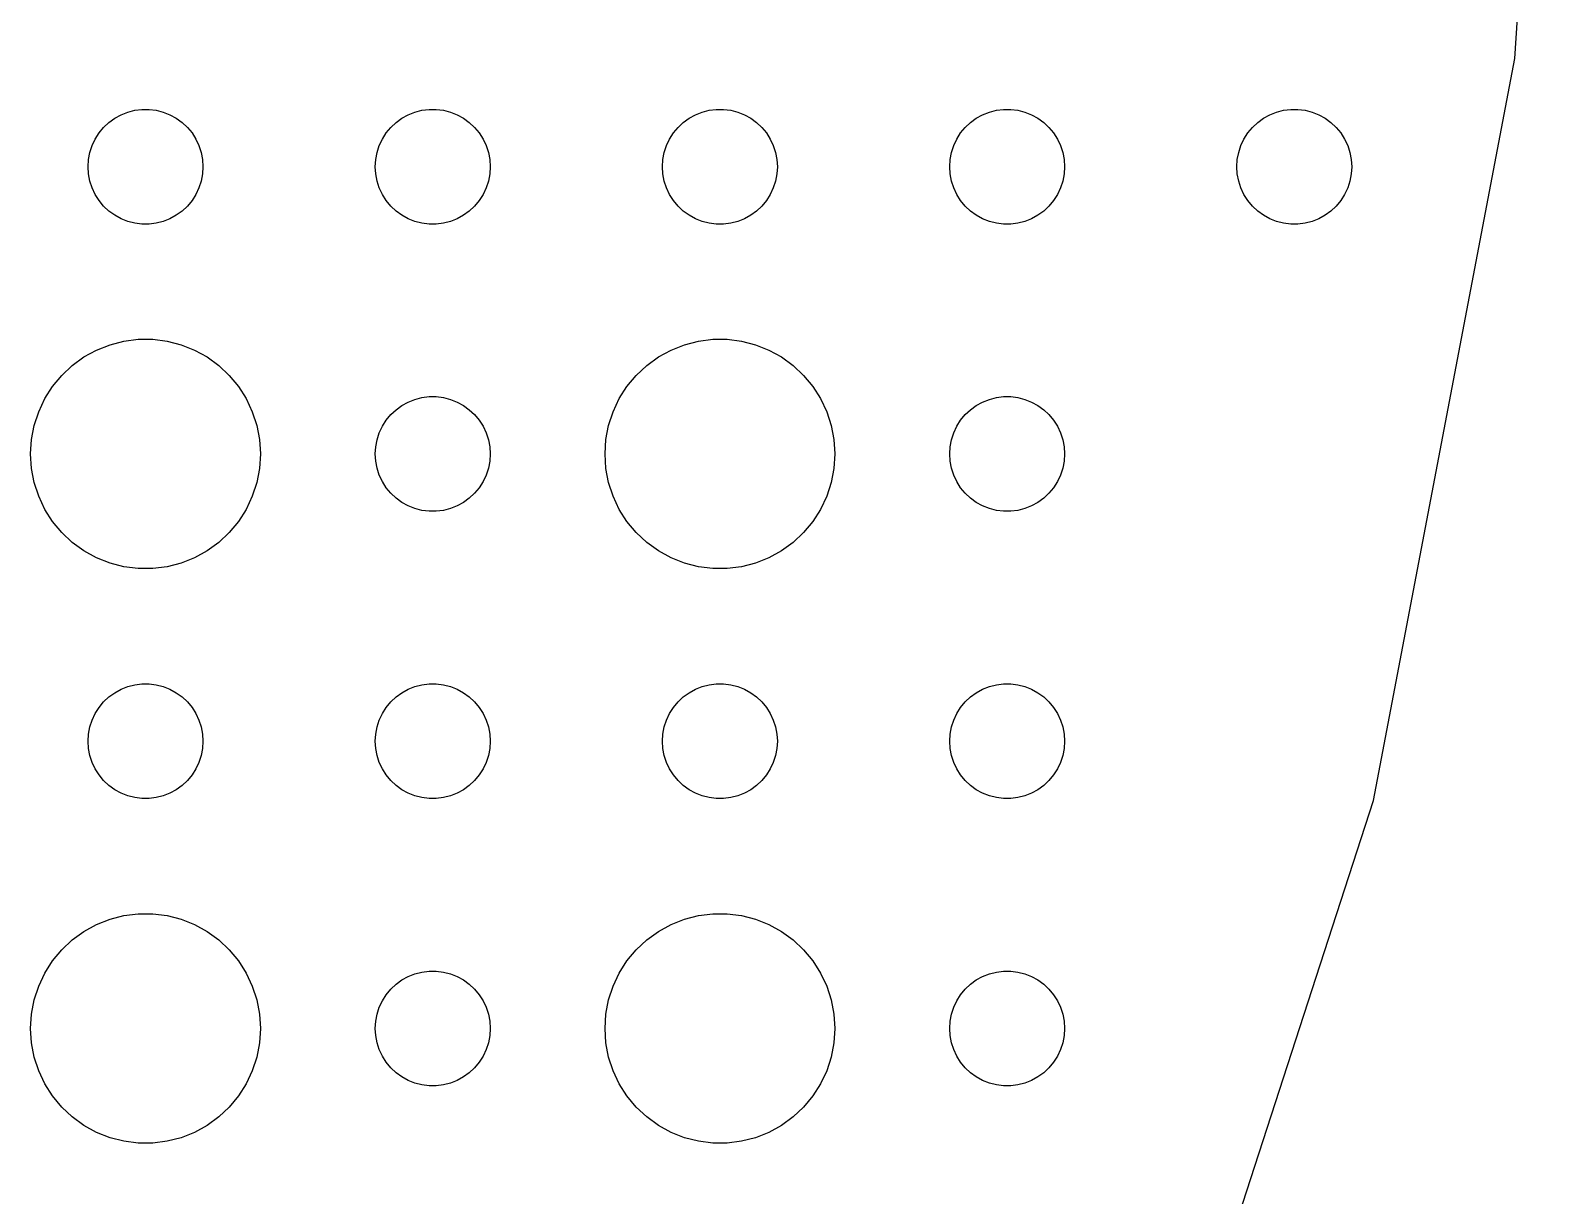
# Model space of a CAD drawing. Header units: metres. Extents: x -157 to 157, y -157 to 157.
# Drawn here: x 117 to 157, y -49.36 to -18.95 of the extents above; entities that cross this region are included whole.
import ezdxf

# ---------------------------------------------------------------- set-up
doc = ezdxf.new("R2010")
doc.units = ezdxf.units.M

msp = doc.modelspace()

# ---------------------------------------------------------------- linework, layer by layer
for p, q in [((155.762, -19.6773), (157, 0)), ((152.068, -39.0443), (155.762, -19.6773)), ((119.196, -21.2335), (119.361, -21.1427)), ((119.361, -21.1427), (119.536, -21.0734)), ((119.536, -21.0734), (119.719, -21.0266)), ((119.719, -21.0266), (119.906, -21.003)), ((119.906, -21.003), (120.094, -21.003)), ((120.094, -21.003), (120.281, -21.0266)), ((120.281, -21.0266), (120.464, -21.0734)), ((120.464, -21.0734), (120.639, -21.1427)), ((120.639, -21.1427), (120.804, -21.2335)), ((126.696, -21.2335), (126.861, -21.1427)), ((126.861, -21.1427), (127.036, -21.0734)), ((127.036, -21.0734), (127.219, -21.0266)), ((127.219, -21.0266), (127.406, -21.003)), ((127.406, -21.003), (127.594, -21.003)), ((127.594, -21.003), (127.781, -21.0266)), ((127.781, -21.0266), (127.964, -21.0734)), ((127.964, -21.0734), (128.139, -21.1427)), ((128.139, -21.1427), (128.304, -21.2335)), ((134.196, -21.2335), (134.361, -21.1427)), ((134.361, -21.1427), (134.536, -21.0734)), ((134.536, -21.0734), (134.719, -21.0266)), ((134.719, -21.0266), (134.906, -21.003)), ((134.906, -21.003), (135.094, -21.003)), ((135.094, -21.003), (135.281, -21.0266)), ((135.281, -21.0266), (135.464, -21.0734)), ((135.464, -21.0734), (135.639, -21.1427)), ((135.639, -21.1427), (135.804, -21.2335)), ((141.696, -21.2335), (141.861, -21.1427)), ((141.861, -21.1427), (142.036, -21.0734)), ((142.036, -21.0734), (142.219, -21.0266)), ((142.219, -21.0266), (142.406, -21.003)), ((142.406, -21.003), (142.594, -21.003)), ((142.594, -21.003), (142.781, -21.0266)), ((142.781, -21.0266), (142.964, -21.0734)), ((142.964, -21.0734), (143.139, -21.1427)), ((143.139, -21.1427), (143.304, -21.2335)), ((149.196, -21.2335), (149.361, -21.1427)), ((149.361, -21.1427), (149.536, -21.0734)), ((149.536, -21.0734), (149.719, -21.0266)), ((149.719, -21.0266), (149.906, -21.003)), ((149.906, -21.003), (150.094, -21.003)), ((150.094, -21.003), (150.281, -21.0266)), ((150.281, -21.0266), (150.464, -21.0734)), ((150.464, -21.0734), (150.639, -21.1427)), ((150.639, -21.1427), (150.804, -21.2335)), ((118.786, -21.6183), (118.907, -21.4732)), ((118.907, -21.4732), (119.044, -21.3442)), ((119.044, -21.3442), (119.196, -21.2335)), ((120.804, -21.2335), (120.956, -21.3442)), ((120.956, -21.3442), (121.093, -21.4732)), ((121.093, -21.4732), (121.214, -21.6183)), ((126.286, -21.6183), (126.407, -21.4732)), ((126.407, -21.4732), (126.544, -21.3442)), ((126.544, -21.3442), (126.696, -21.2335)), ((128.304, -21.2335), (128.456, -21.3442)), ((128.456, -21.3442), (128.593, -21.4732)), ((128.593, -21.4732), (128.714, -21.6183)), ((133.786, -21.6183), (133.907, -21.4732)), ((133.907, -21.4732), (134.044, -21.3442)), ((134.044, -21.3442), (134.196, -21.2335)), ((135.804, -21.2335), (135.956, -21.3442)), ((135.956, -21.3442), (136.093, -21.4732)), ((136.093, -21.4732), (136.214, -21.6183)), ((141.286, -21.6183), (141.407, -21.4732)), ((141.407, -21.4732), (141.544, -21.3442)), ((141.544, -21.3442), (141.696, -21.2335)), ((143.304, -21.2335), (143.456, -21.3442)), ((143.456, -21.3442), (143.593, -21.4732)), ((143.593, -21.4732), (143.714, -21.6183)), ((148.786, -21.6183), (148.907, -21.4732)), ((148.907, -21.4732), (149.044, -21.3442)), ((149.044, -21.3442), (149.196, -21.2335)), ((150.804, -21.2335), (150.956, -21.3442)), ((150.956, -21.3442), (151.093, -21.4732)), ((151.093, -21.4732), (151.214, -21.6183)), ((118.547, -22.127), (118.605, -21.9478)), ((118.605, -21.9478), (118.686, -21.7774)), ((118.686, -21.7774), (118.786, -21.6183)), ((121.214, -21.6183), (121.314, -21.7774)), ((121.314, -21.7774), (121.395, -21.9478)), ((121.395, -21.9478), (121.453, -22.127)), ((126.047, -22.127), (126.105, -21.9478)), ((126.105, -21.9478), (126.186, -21.7774)), ((126.186, -21.7774), (126.286, -21.6183)), ((128.714, -21.6183), (128.814, -21.7774)), ((128.814, -21.7774), (128.895, -21.9478)), ((128.895, -21.9478), (128.953, -22.127)), ((133.547, -22.127), (133.605, -21.9478)), ((133.605, -21.9478), (133.686, -21.7774)), ((133.686, -21.7774), (133.786, -21.6183)), ((136.214, -21.6183), (136.314, -21.7774)), ((136.314, -21.7774), (136.395, -21.9478)), ((136.395, -21.9478), (136.453, -22.127)), ((141.047, -22.127), (141.105, -21.9478)), ((141.105, -21.9478), (141.186, -21.7774)), ((141.186, -21.7774), (141.286, -21.6183)), ((143.714, -21.6183), (143.814, -21.7774)), ((143.814, -21.7774), (143.895, -21.9478)), ((143.895, -21.9478), (143.953, -22.127)), ((148.547, -22.127), (148.605, -21.9478)), ((148.605, -21.9478), (148.686, -21.7774)), ((148.686, -21.7774), (148.786, -21.6183)), ((151.214, -21.6183), (151.314, -21.7774)), ((151.314, -21.7774), (151.395, -21.9478)), ((151.395, -21.9478), (151.453, -22.127)), ((118.5, -22.5), (118.512, -22.312)), ((118.512, -22.312), (118.547, -22.127)), ((121.453, -22.127), (121.488, -22.312)), ((121.488, -22.312), (121.5, -22.5)), ((126, -22.5), (126.012, -22.312)), ((126.012, -22.312), (126.047, -22.127)), ((128.953, -22.127), (128.988, -22.312)), ((128.988, -22.312), (129, -22.5)), ((133.5, -22.5), (133.512, -22.312)), ((133.512, -22.312), (133.547, -22.127)), ((136.453, -22.127), (136.488, -22.312)), ((136.488, -22.312), (136.5, -22.5)), ((141, -22.5), (141.012, -22.312)), ((141.012, -22.312), (141.047, -22.127)), ((143.953, -22.127), (143.988, -22.312)), ((143.988, -22.312), (144, -22.5)), ((148.5, -22.5), (148.512, -22.312)), ((148.512, -22.312), (148.547, -22.127)), ((151.453, -22.127), (151.488, -22.312)), ((151.488, -22.312), (151.5, -22.5)), ((118.512, -22.688), (118.5, -22.5)), ((118.547, -22.873), (118.512, -22.688)), ((121.488, -22.688), (121.453, -22.873)), ((121.5, -22.5), (121.488, -22.688)), ((126.012, -22.688), (126, -22.5)), ((126.047, -22.873), (126.012, -22.688)), ((128.988, -22.688), (128.953, -22.873)), ((129, -22.5), (128.988, -22.688)), ((133.512, -22.688), (133.5, -22.5)), ((133.547, -22.873), (133.512, -22.688)), ((136.488, -22.688), (136.453, -22.873)), ((136.5, -22.5), (136.488, -22.688)), ((141.012, -22.688), (141, -22.5)), ((141.047, -22.873), (141.012, -22.688)), ((143.988, -22.688), (143.953, -22.873)), ((144, -22.5), (143.988, -22.688)), ((148.512, -22.688), (148.5, -22.5)), ((148.547, -22.873), (148.512, -22.688)), ((151.488, -22.688), (151.453, -22.873)), ((151.5, -22.5), (151.488, -22.688)), ((118.605, -23.0522), (118.547, -22.873)), ((118.686, -23.2226), (118.605, -23.0522)), ((121.395, -23.0522), (121.314, -23.2226)), ((121.453, -22.873), (121.395, -23.0522)), ((126.105, -23.0522), (126.047, -22.873)), ((126.186, -23.2226), (126.105, -23.0522)), ((128.895, -23.0522), (128.814, -23.2226)), ((128.953, -22.873), (128.895, -23.0522)), ((133.605, -23.0522), (133.547, -22.873)), ((133.686, -23.2226), (133.605, -23.0522)), ((136.395, -23.0522), (136.314, -23.2226)), ((136.453, -22.873), (136.395, -23.0522)), ((141.105, -23.0522), (141.047, -22.873)), ((141.186, -23.2226), (141.105, -23.0522)), ((143.895, -23.0522), (143.814, -23.2226)), ((143.953, -22.873), (143.895, -23.0522)), ((148.605, -23.0522), (148.547, -22.873)), ((148.686, -23.2226), (148.605, -23.0522)), ((151.395, -23.0522), (151.314, -23.2226)), ((151.453, -22.873), (151.395, -23.0522)), ((118.786, -23.3817), (118.686, -23.2226)), ((118.907, -23.5268), (118.786, -23.3817)), ((119.044, -23.6558), (118.907, -23.5268)), ((121.093, -23.5268), (120.956, -23.6558)), ((121.214, -23.3817), (121.093, -23.5268)), ((121.314, -23.2226), (121.214, -23.3817)), ((126.286, -23.3817), (126.186, -23.2226)), ((126.407, -23.5268), (126.286, -23.3817)), ((126.544, -23.6558), (126.407, -23.5268)), ((128.593, -23.5268), (128.456, -23.6558)), ((128.714, -23.3817), (128.593, -23.5268)), ((128.814, -23.2226), (128.714, -23.3817)), ((133.786, -23.3817), (133.686, -23.2226)), ((133.907, -23.5268), (133.786, -23.3817)), ((134.044, -23.6558), (133.907, -23.5268)), ((136.093, -23.5268), (135.956, -23.6558)), ((136.214, -23.3817), (136.093, -23.5268)), ((136.314, -23.2226), (136.214, -23.3817)), ((141.286, -23.3817), (141.186, -23.2226)), ((141.407, -23.5268), (141.286, -23.3817)), ((141.544, -23.6558), (141.407, -23.5268)), ((143.593, -23.5268), (143.456, -23.6558)), ((143.714, -23.3817), (143.593, -23.5268)), ((143.814, -23.2226), (143.714, -23.3817)), ((148.786, -23.3817), (148.686, -23.2226)), ((148.907, -23.5268), (148.786, -23.3817)), ((149.044, -23.6558), (148.907, -23.5268)), ((151.093, -23.5268), (150.956, -23.6558)), ((151.214, -23.3817), (151.093, -23.5268)), ((151.314, -23.2226), (151.214, -23.3817)), ((119.196, -23.7665), (119.044, -23.6558)), ((119.361, -23.8572), (119.196, -23.7665)), ((119.536, -23.9266), (119.361, -23.8572)), ((119.719, -23.9734), (119.536, -23.9266)), ((119.906, -23.997), (119.719, -23.9734)), ((120.094, -23.997), (119.906, -23.997)), ((120.281, -23.9734), (120.094, -23.997)), ((120.464, -23.9266), (120.281, -23.9734)), ((120.639, -23.8572), (120.464, -23.9266)), ((120.804, -23.7665), (120.639, -23.8572)), ((120.956, -23.6558), (120.804, -23.7665)), ((126.696, -23.7665), (126.544, -23.6558)), ((126.861, -23.8572), (126.696, -23.7665)), ((127.036, -23.9266), (126.861, -23.8572)), ((127.219, -23.9734), (127.036, -23.9266)), ((127.406, -23.997), (127.219, -23.9734)), ((127.594, -23.997), (127.406, -23.997)), ((127.781, -23.9734), (127.594, -23.997)), ((127.964, -23.9266), (127.781, -23.9734)), ((128.139, -23.8572), (127.964, -23.9266)), ((128.304, -23.7665), (128.139, -23.8572)), ((128.456, -23.6558), (128.304, -23.7665)), ((134.196, -23.7665), (134.044, -23.6558)), ((134.361, -23.8572), (134.196, -23.7665)), ((134.536, -23.9266), (134.361, -23.8572)), ((134.719, -23.9734), (134.536, -23.9266)), ((134.906, -23.997), (134.719, -23.9734)), ((135.094, -23.997), (134.906, -23.997)), ((135.281, -23.9734), (135.094, -23.997)), ((135.464, -23.9266), (135.281, -23.9734)), ((135.639, -23.8572), (135.464, -23.9266)), ((135.804, -23.7665), (135.639, -23.8572)), ((135.956, -23.6558), (135.804, -23.7665)), ((141.696, -23.7665), (141.544, -23.6558)), ((141.861, -23.8572), (141.696, -23.7665)), ((142.036, -23.9266), (141.861, -23.8572)), ((142.219, -23.9734), (142.036, -23.9266)), ((142.406, -23.997), (142.219, -23.9734)), ((142.594, -23.997), (142.406, -23.997)), ((142.781, -23.9734), (142.594, -23.997)), ((142.964, -23.9266), (142.781, -23.9734)), ((143.139, -23.8572), (142.964, -23.9266)), ((143.304, -23.7665), (143.139, -23.8572)), ((143.456, -23.6558), (143.304, -23.7665)), ((149.196, -23.7665), (149.044, -23.6558)), ((149.361, -23.8572), (149.196, -23.7665)), ((149.536, -23.9266), (149.361, -23.8572)), ((149.719, -23.9734), (149.536, -23.9266)), ((149.906, -23.997), (149.719, -23.9734)), ((150.094, -23.997), (149.906, -23.997)), ((150.281, -23.9734), (150.094, -23.997)), ((150.464, -23.9266), (150.281, -23.9734)), ((150.639, -23.8572), (150.464, -23.9266)), ((150.804, -23.7665), (150.639, -23.8572)), ((150.956, -23.6558), (150.804, -23.7665)), ((118.723, -27.2855), (119.073, -27.1468)), ((119.073, -27.1468), (119.438, -27.0531)), ((119.438, -27.0531), (119.812, -27.0059)), ((119.812, -27.0059), (120.188, -27.0059)), ((120.188, -27.0059), (120.562, -27.0531)), ((120.562, -27.0531), (120.927, -27.1468)), ((120.927, -27.1468), (121.277, -27.2855)), ((133.723, -27.2855), (134.073, -27.1468)), ((134.073, -27.1468), (134.438, -27.0531)), ((134.438, -27.0531), (134.812, -27.0059)), ((134.812, -27.0059), (135.188, -27.0059)), ((135.188, -27.0059), (135.562, -27.0531)), ((135.562, -27.0531), (135.927, -27.1468)), ((135.927, -27.1468), (136.277, -27.2855)), ((118.088, -27.6884), (118.393, -27.467)), ((118.393, -27.467), (118.723, -27.2855)), ((121.277, -27.2855), (121.607, -27.467)), ((121.607, -27.467), (121.912, -27.6884)), ((133.088, -27.6884), (133.393, -27.467)), ((133.393, -27.467), (133.723, -27.2855)), ((136.277, -27.2855), (136.607, -27.467)), ((136.607, -27.467), (136.912, -27.6884)), ((117.573, -28.2366), (117.813, -27.9464)), ((117.813, -27.9464), (118.088, -27.6884)), ((121.912, -27.6884), (122.187, -27.9464)), ((122.187, -27.9464), (122.427, -28.2366)), ((132.573, -28.2366), (132.813, -27.9464)), ((132.813, -27.9464), (133.088, -27.6884)), ((136.912, -27.6884), (137.187, -27.9464)), ((137.187, -27.9464), (137.427, -28.2366)), ((117.371, -28.5547), (117.573, -28.2366)), ((122.427, -28.2366), (122.629, -28.5547)), ((132.371, -28.5547), (132.573, -28.2366)), ((137.427, -28.2366), (137.629, -28.5547)), ((117.211, -28.8956), (117.371, -28.5547)), ((122.629, -28.5547), (122.789, -28.8956)), ((126.544, -28.8442), (126.696, -28.7335)), ((126.696, -28.7335), (126.861, -28.6427)), ((126.861, -28.6427), (127.036, -28.5734)), ((127.036, -28.5734), (127.219, -28.5266)), ((127.219, -28.5266), (127.406, -28.503)), ((127.406, -28.503), (127.594, -28.503)), ((127.594, -28.503), (127.781, -28.5266)), ((127.781, -28.5266), (127.964, -28.5734)), ((127.964, -28.5734), (128.139, -28.6427)), ((128.139, -28.6427), (128.304, -28.7335)), ((128.304, -28.7335), (128.456, -28.8442)), ((132.211, -28.8956), (132.371, -28.5547)), ((137.629, -28.5547), (137.789, -28.8956)), ((141.544, -28.8442), (141.696, -28.7335)), ((141.696, -28.7335), (141.861, -28.6427)), ((141.861, -28.6427), (142.036, -28.5734)), ((142.036, -28.5734), (142.219, -28.5266)), ((142.219, -28.5266), (142.406, -28.503)), ((142.406, -28.503), (142.594, -28.503)), ((142.594, -28.503), (142.781, -28.5266)), ((142.781, -28.5266), (142.964, -28.5734)), ((142.964, -28.5734), (143.139, -28.6427)), ((143.139, -28.6427), (143.304, -28.7335)), ((143.304, -28.7335), (143.456, -28.8442)), ((117.094, -29.2539), (117.211, -28.8956)), ((122.789, -28.8956), (122.906, -29.2539)), ((126.186, -29.2774), (126.286, -29.1183)), ((126.286, -29.1183), (126.407, -28.9732)), ((126.407, -28.9732), (126.544, -28.8442)), ((128.456, -28.8442), (128.593, -28.9732)), ((128.593, -28.9732), (128.714, -29.1183)), ((128.714, -29.1183), (128.814, -29.2774)), ((132.094, -29.2539), (132.211, -28.8956)), ((137.789, -28.8956), (137.906, -29.2539)), ((141.186, -29.2774), (141.286, -29.1183)), ((141.286, -29.1183), (141.407, -28.9732)), ((141.407, -28.9732), (141.544, -28.8442)), ((143.456, -28.8442), (143.593, -28.9732)), ((143.593, -28.9732), (143.714, -29.1183)), ((143.714, -29.1183), (143.814, -29.2774)), ((117.024, -29.624), (117.094, -29.2539)), ((122.906, -29.2539), (122.976, -29.624)), ((126.047, -29.627), (126.105, -29.4478)), ((126.105, -29.4478), (126.186, -29.2774)), ((128.814, -29.2774), (128.895, -29.4478)), ((128.895, -29.4478), (128.953, -29.627)), ((132.024, -29.624), (132.094, -29.2539)), ((137.906, -29.2539), (137.976, -29.624)), ((141.047, -29.627), (141.105, -29.4478)), ((141.105, -29.4478), (141.186, -29.2774)), ((143.814, -29.2774), (143.895, -29.4478)), ((143.895, -29.4478), (143.953, -29.627)), ((117, -30), (117.024, -29.624)), ((117.024, -30.376), (117, -30)), ((122.976, -29.624), (123, -30)), ((123, -30), (122.976, -30.376)), ((126, -30), (126.012, -29.812)), ((126.012, -30.188), (126, -30)), ((126.012, -29.812), (126.047, -29.627)), ((128.953, -29.627), (128.988, -29.812)), ((128.988, -29.812), (129, -30)), ((129, -30), (128.988, -30.188)), ((132, -30), (132.024, -29.624)), ((132.024, -30.376), (132, -30)), ((137.976, -29.624), (138, -30)), ((138, -30), (137.976, -30.376)), ((141, -30), (141.012, -29.812)), ((141.012, -30.188), (141, -30)), ((141.012, -29.812), (141.047, -29.627)), ((143.953, -29.627), (143.988, -29.812)), ((143.988, -29.812), (144, -30)), ((144, -30), (143.988, -30.188)), ((117.094, -30.7461), (117.024, -30.376)), ((122.976, -30.376), (122.906, -30.7461)), ((126.047, -30.373), (126.012, -30.188)), ((126.105, -30.5522), (126.047, -30.373)), ((128.953, -30.373), (128.895, -30.5522)), ((128.988, -30.188), (128.953, -30.373)), ((132.094, -30.7461), (132.024, -30.376)), ((137.976, -30.376), (137.906, -30.7461)), ((141.047, -30.373), (141.012, -30.188)), ((141.105, -30.5522), (141.047, -30.373)), ((143.953, -30.373), (143.895, -30.5522)), ((143.988, -30.188), (143.953, -30.373)), ((117.211, -31.1044), (117.094, -30.7461)), ((122.906, -30.7461), (122.789, -31.1044)), ((126.186, -30.7226), (126.105, -30.5522)), ((126.286, -30.8817), (126.186, -30.7226)), ((128.814, -30.7226), (128.714, -30.8817)), ((128.895, -30.5522), (128.814, -30.7226)), ((132.211, -31.1044), (132.094, -30.7461)), ((137.906, -30.7461), (137.789, -31.1044)), ((141.186, -30.7226), (141.105, -30.5522)), ((141.286, -30.8817), (141.186, -30.7226)), ((143.814, -30.7226), (143.714, -30.8817)), ((143.895, -30.5522), (143.814, -30.7226)), ((117.371, -31.4453), (117.211, -31.1044)), ((122.789, -31.1044), (122.629, -31.4453)), ((126.407, -31.0268), (126.286, -30.8817)), ((126.544, -31.1558), (126.407, -31.0268)), ((126.696, -31.2665), (126.544, -31.1558)), ((128.456, -31.1558), (128.304, -31.2665)), ((128.593, -31.0268), (128.456, -31.1558)), ((128.714, -30.8817), (128.593, -31.0268)), ((132.371, -31.4453), (132.211, -31.1044)), ((137.789, -31.1044), (137.629, -31.4453)), ((141.407, -31.0268), (141.286, -30.8817)), ((141.544, -31.1558), (141.407, -31.0268)), ((141.696, -31.2665), (141.544, -31.1558)), ((143.456, -31.1558), (143.304, -31.2665)), ((143.593, -31.0268), (143.456, -31.1558)), ((143.714, -30.8817), (143.593, -31.0268)), ((117.573, -31.7634), (117.371, -31.4453)), ((122.629, -31.4453), (122.427, -31.7634)), ((126.861, -31.3572), (126.696, -31.2665)), ((127.036, -31.4266), (126.861, -31.3572)), ((127.219, -31.4734), (127.036, -31.4266)), ((127.406, -31.497), (127.219, -31.4734)), ((127.594, -31.497), (127.406, -31.497)), ((127.781, -31.4734), (127.594, -31.497)), ((127.964, -31.4266), (127.781, -31.4734)), ((128.139, -31.3572), (127.964, -31.4266)), ((128.304, -31.2665), (128.139, -31.3572)), ((132.573, -31.7634), (132.371, -31.4453)), ((137.629, -31.4453), (137.427, -31.7634)), ((141.861, -31.3572), (141.696, -31.2665)), ((142.036, -31.4266), (141.861, -31.3572)), ((142.219, -31.4734), (142.036, -31.4266)), ((142.406, -31.497), (142.219, -31.4734)), ((142.594, -31.497), (142.406, -31.497)), ((142.781, -31.4734), (142.594, -31.497)), ((142.964, -31.4266), (142.781, -31.4734)), ((143.139, -31.3572), (142.964, -31.4266)), ((143.304, -31.2665), (143.139, -31.3572)), ((117.813, -32.0536), (117.573, -31.7634)), ((122.427, -31.7634), (122.187, -32.0536)), ((132.813, -32.0536), (132.573, -31.7634)), ((137.427, -31.7634), (137.187, -32.0536)), ((118.088, -32.3115), (117.813, -32.0536)), ((118.393, -32.533), (118.088, -32.3115)), ((121.912, -32.3115), (121.607, -32.533)), ((122.187, -32.0536), (121.912, -32.3115)), ((133.088, -32.3115), (132.813, -32.0536)), ((133.393, -32.533), (133.088, -32.3115)), ((136.912, -32.3115), (136.607, -32.533)), ((137.187, -32.0536), (136.912, -32.3115)), ((118.723, -32.7145), (118.393, -32.533)), ((119.073, -32.8532), (118.723, -32.7145)), ((121.277, -32.7145), (120.927, -32.8532)), ((121.607, -32.533), (121.277, -32.7145)), ((133.723, -32.7145), (133.393, -32.533)), ((134.073, -32.8532), (133.723, -32.7145)), ((136.277, -32.7145), (135.927, -32.8532)), ((136.607, -32.533), (136.277, -32.7145)), ((119.438, -32.9469), (119.073, -32.8532)), ((119.812, -32.9941), (119.438, -32.9469)), ((120.188, -32.9941), (119.812, -32.9941)), ((120.562, -32.9469), (120.188, -32.9941)), ((120.927, -32.8532), (120.562, -32.9469)), ((134.438, -32.9469), (134.073, -32.8532)), ((134.812, -32.9941), (134.438, -32.9469)), ((135.188, -32.9941), (134.812, -32.9941)), ((135.562, -32.9469), (135.188, -32.9941)), ((135.927, -32.8532), (135.562, -32.9469)), ((118.907, -36.4732), (119.044, -36.3442)), ((119.044, -36.3442), (119.196, -36.2335)), ((119.196, -36.2335), (119.361, -36.1428)), ((119.361, -36.1428), (119.536, -36.0734)), ((119.536, -36.0734), (119.719, -36.0266)), ((119.719, -36.0266), (119.906, -36.003)), ((119.906, -36.003), (120.094, -36.003)), ((120.094, -36.003), (120.281, -36.0266)), ((120.281, -36.0266), (120.464, -36.0734)), ((120.464, -36.0734), (120.639, -36.1428)), ((120.639, -36.1428), (120.804, -36.2335)), ((120.804, -36.2335), (120.956, -36.3442)), ((120.956, -36.3442), (121.093, -36.4732)), ((126.407, -36.4732), (126.544, -36.3442)), ((126.544, -36.3442), (126.696, -36.2335)), ((126.696, -36.2335), (126.861, -36.1428)), ((126.861, -36.1428), (127.036, -36.0734)), ((127.036, -36.0734), (127.219, -36.0266)), ((127.219, -36.0266), (127.406, -36.003)), ((127.406, -36.003), (127.594, -36.003)), ((127.594, -36.003), (127.781, -36.0266)), ((127.781, -36.0266), (127.964, -36.0734)), ((127.964, -36.0734), (128.139, -36.1428)), ((128.139, -36.1428), (128.304, -36.2335)), ((128.304, -36.2335), (128.456, -36.3442)), ((128.456, -36.3442), (128.593, -36.4732)), ((133.907, -36.4732), (134.044, -36.3442)), ((134.044, -36.3442), (134.196, -36.2335)), ((134.196, -36.2335), (134.361, -36.1428)), ((134.361, -36.1428), (134.536, -36.0734)), ((134.536, -36.0734), (134.719, -36.0266)), ((134.719, -36.0266), (134.906, -36.003)), ((134.906, -36.003), (135.094, -36.003)), ((135.094, -36.003), (135.281, -36.0266)), ((135.281, -36.0266), (135.464, -36.0734)), ((135.464, -36.0734), (135.639, -36.1428)), ((135.639, -36.1428), (135.804, -36.2335)), ((135.804, -36.2335), (135.956, -36.3442)), ((135.956, -36.3442), (136.093, -36.4732)), ((141.407, -36.4732), (141.544, -36.3442)), ((141.544, -36.3442), (141.696, -36.2335)), ((141.696, -36.2335), (141.861, -36.1428)), ((141.861, -36.1428), (142.036, -36.0734)), ((142.036, -36.0734), (142.219, -36.0266)), ((142.219, -36.0266), (142.406, -36.003)), ((142.406, -36.003), (142.594, -36.003)), ((142.594, -36.003), (142.781, -36.0266)), ((142.781, -36.0266), (142.964, -36.0734)), ((142.964, -36.0734), (143.139, -36.1428)), ((143.139, -36.1428), (143.304, -36.2335)), ((143.304, -36.2335), (143.456, -36.3442)), ((143.456, -36.3442), (143.593, -36.4732)), ((118.605, -36.9478), (118.686, -36.7774)), ((118.686, -36.7774), (118.786, -36.6183)), ((118.786, -36.6183), (118.907, -36.4732)), ((121.093, -36.4732), (121.214, -36.6183)), ((121.214, -36.6183), (121.314, -36.7774)), ((121.314, -36.7774), (121.395, -36.9478)), ((126.105, -36.9478), (126.186, -36.7774)), ((126.186, -36.7774), (126.286, -36.6183)), ((126.286, -36.6183), (126.407, -36.4732)), ((128.593, -36.4732), (128.714, -36.6183)), ((128.714, -36.6183), (128.814, -36.7774)), ((128.814, -36.7774), (128.895, -36.9478)), ((133.605, -36.9478), (133.686, -36.7774)), ((133.686, -36.7774), (133.786, -36.6183)), ((133.786, -36.6183), (133.907, -36.4732)), ((136.093, -36.4732), (136.214, -36.6183)), ((136.214, -36.6183), (136.314, -36.7774)), ((136.314, -36.7774), (136.395, -36.9478)), ((141.105, -36.9478), (141.186, -36.7774)), ((141.186, -36.7774), (141.286, -36.6183)), ((141.286, -36.6183), (141.407, -36.4732)), ((143.593, -36.4732), (143.714, -36.6183)), ((143.714, -36.6183), (143.814, -36.7774)), ((143.814, -36.7774), (143.895, -36.9478)), ((118.512, -37.312), (118.547, -37.127)), ((118.547, -37.127), (118.605, -36.9478)), ((121.395, -36.9478), (121.453, -37.127)), ((121.453, -37.127), (121.488, -37.312)), ((126.012, -37.312), (126.047, -37.127)), ((126.047, -37.127), (126.105, -36.9478)), ((128.895, -36.9478), (128.953, -37.127)), ((128.953, -37.127), (128.988, -37.312)), ((133.512, -37.312), (133.547, -37.127)), ((133.547, -37.127), (133.605, -36.9478)), ((136.395, -36.9478), (136.453, -37.127)), ((136.453, -37.127), (136.488, -37.312)), ((141.012, -37.312), (141.047, -37.127)), ((141.047, -37.127), (141.105, -36.9478)), ((143.895, -36.9478), (143.953, -37.127)), ((143.953, -37.127), (143.988, -37.312)), ((118.5, -37.5), (118.512, -37.312)), ((118.512, -37.688), (118.5, -37.5)), ((121.488, -37.312), (121.5, -37.5)), ((121.5, -37.5), (121.488, -37.688)), ((126, -37.5), (126.012, -37.312)), ((126.012, -37.688), (126, -37.5)), ((128.988, -37.312), (129, -37.5)), ((129, -37.5), (128.988, -37.688)), ((133.5, -37.5), (133.512, -37.312)), ((133.512, -37.688), (133.5, -37.5)), ((136.488, -37.312), (136.5, -37.5)), ((136.5, -37.5), (136.488, -37.688)), ((141, -37.5), (141.012, -37.312)), ((141.012, -37.688), (141, -37.5)), ((143.988, -37.312), (144, -37.5)), ((144, -37.5), (143.988, -37.688)), ((118.547, -37.873), (118.512, -37.688)), ((118.605, -38.0522), (118.547, -37.873)), ((121.453, -37.873), (121.395, -38.0522)), ((121.488, -37.688), (121.453, -37.873)), ((126.047, -37.873), (126.012, -37.688)), ((126.105, -38.0522), (126.047, -37.873)), ((128.953, -37.873), (128.895, -38.0522)), ((128.988, -37.688), (128.953, -37.873)), ((133.547, -37.873), (133.512, -37.688)), ((133.605, -38.0522), (133.547, -37.873)), ((136.453, -37.873), (136.395, -38.0522)), ((136.488, -37.688), (136.453, -37.873)), ((141.047, -37.873), (141.012, -37.688)), ((141.105, -38.0522), (141.047, -37.873)), ((143.953, -37.873), (143.895, -38.0522)), ((143.988, -37.688), (143.953, -37.873)), ((118.686, -38.2226), (118.605, -38.0522)), ((118.786, -38.3817), (118.686, -38.2226)), ((118.907, -38.5268), (118.786, -38.3817)), ((121.214, -38.3817), (121.093, -38.5268)), ((121.314, -38.2226), (121.214, -38.3817)), ((121.395, -38.0522), (121.314, -38.2226)), ((126.186, -38.2226), (126.105, -38.0522)), ((126.286, -38.3817), (126.186, -38.2226)), ((126.407, -38.5268), (126.286, -38.3817)), ((128.714, -38.3817), (128.593, -38.5268)), ((128.814, -38.2226), (128.714, -38.3817)), ((128.895, -38.0522), (128.814, -38.2226)), ((133.686, -38.2226), (133.605, -38.0522)), ((133.786, -38.3817), (133.686, -38.2226)), ((133.907, -38.5268), (133.786, -38.3817)), ((136.214, -38.3817), (136.093, -38.5268)), ((136.314, -38.2226), (136.214, -38.3817)), ((136.395, -38.0522), (136.314, -38.2226)), ((141.186, -38.2226), (141.105, -38.0522)), ((141.286, -38.3817), (141.186, -38.2226)), ((141.407, -38.5268), (141.286, -38.3817)), ((143.714, -38.3817), (143.593, -38.5268)), ((143.814, -38.2226), (143.714, -38.3817)), ((143.895, -38.0522), (143.814, -38.2226)), ((119.044, -38.6558), (118.907, -38.5268)), ((119.196, -38.7665), (119.044, -38.6558)), ((119.361, -38.8572), (119.196, -38.7665)), ((120.804, -38.7665), (120.639, -38.8572)), ((120.956, -38.6558), (120.804, -38.7665)), ((121.093, -38.5268), (120.956, -38.6558)), ((126.544, -38.6558), (126.407, -38.5268)), ((126.696, -38.7665), (126.544, -38.6558)), ((126.861, -38.8572), (126.696, -38.7665)), ((128.304, -38.7665), (128.139, -38.8572)), ((128.456, -38.6558), (128.304, -38.7665)), ((128.593, -38.5268), (128.456, -38.6558)), ((134.044, -38.6558), (133.907, -38.5268)), ((134.196, -38.7665), (134.044, -38.6558)), ((134.361, -38.8572), (134.196, -38.7665)), ((135.804, -38.7665), (135.639, -38.8572)), ((135.956, -38.6558), (135.804, -38.7665)), ((136.093, -38.5268), (135.956, -38.6558)), ((141.544, -38.6558), (141.407, -38.5268)), ((141.696, -38.7665), (141.544, -38.6558)), ((141.861, -38.8572), (141.696, -38.7665)), ((143.304, -38.7665), (143.139, -38.8572)), ((143.456, -38.6558), (143.304, -38.7665)), ((143.593, -38.5268), (143.456, -38.6558)), ((119.536, -38.9266), (119.361, -38.8572)), ((119.719, -38.9734), (119.536, -38.9266)), ((119.906, -38.997), (119.719, -38.9734)), ((120.094, -38.997), (119.906, -38.997)), ((120.281, -38.9734), (120.094, -38.997)), ((120.464, -38.9266), (120.281, -38.9734)), ((120.639, -38.8572), (120.464, -38.9266)), ((127.036, -38.9266), (126.861, -38.8572)), ((127.219, -38.9734), (127.036, -38.9266)), ((127.406, -38.997), (127.219, -38.9734)), ((127.594, -38.997), (127.406, -38.997)), ((127.781, -38.9734), (127.594, -38.997)), ((127.964, -38.9266), (127.781, -38.9734)), ((128.139, -38.8572), (127.964, -38.9266)), ((134.536, -38.9266), (134.361, -38.8572)), ((134.719, -38.9734), (134.536, -38.9266)), ((134.906, -38.997), (134.719, -38.9734)), ((135.094, -38.997), (134.906, -38.997)), ((135.281, -38.9734), (135.094, -38.997)), ((135.464, -38.9266), (135.281, -38.9734)), ((135.639, -38.8572), (135.464, -38.9266)), ((142.036, -38.9266), (141.861, -38.8572)), ((142.219, -38.9734), (142.036, -38.9266)), ((142.406, -38.997), (142.219, -38.9734)), ((142.594, -38.997), (142.406, -38.997)), ((142.781, -38.9734), (142.594, -38.997)), ((142.964, -38.9266), (142.781, -38.9734)), ((143.139, -38.8572), (142.964, -38.9266)), ((145.975, -57.7955), (152.068, -39.0443)), ((118.393, -42.467), (118.723, -42.2855)), ((118.723, -42.2855), (119.073, -42.1468)), ((119.073, -42.1468), (119.438, -42.0531)), ((119.438, -42.0531), (119.812, -42.0059)), ((119.812, -42.0059), (120.188, -42.0059)), ((120.188, -42.0059), (120.562, -42.0531)), ((120.562, -42.0531), (120.927, -42.1468)), ((120.927, -42.1468), (121.277, -42.2855)), ((121.277, -42.2855), (121.607, -42.467)), ((133.393, -42.467), (133.723, -42.2855)), ((133.723, -42.2855), (134.073, -42.1468)), ((134.073, -42.1468), (134.438, -42.0531)), ((134.438, -42.0531), (134.812, -42.0059)), ((134.812, -42.0059), (135.188, -42.0059)), ((135.188, -42.0059), (135.562, -42.0531)), ((135.562, -42.0531), (135.927, -42.1468)), ((135.927, -42.1468), (136.277, -42.2855)), ((136.277, -42.2855), (136.607, -42.467)), ((117.813, -42.9464), (118.088, -42.6885)), ((118.088, -42.6885), (118.393, -42.467)), ((121.607, -42.467), (121.912, -42.6885)), ((121.912, -42.6885), (122.187, -42.9464)), ((132.813, -42.9464), (133.088, -42.6885)), ((133.088, -42.6885), (133.393, -42.467)), ((136.607, -42.467), (136.912, -42.6885)), ((136.912, -42.6885), (137.187, -42.9464)), ((117.573, -43.2366), (117.813, -42.9464)), ((122.187, -42.9464), (122.427, -43.2366)), ((132.573, -43.2366), (132.813, -42.9464)), ((137.187, -42.9464), (137.427, -43.2366)), ((117.211, -43.8956), (117.371, -43.5547)), ((117.371, -43.5547), (117.573, -43.2366)), ((122.427, -43.2366), (122.629, -43.5547)), ((122.629, -43.5547), (122.789, -43.8956)), ((126.861, -43.6428), (127.036, -43.5734)), ((127.036, -43.5734), (127.219, -43.5266)), ((127.219, -43.5266), (127.406, -43.503)), ((127.406, -43.503), (127.594, -43.503)), ((127.594, -43.503), (127.781, -43.5266)), ((127.781, -43.5266), (127.964, -43.5734)), ((127.964, -43.5734), (128.139, -43.6428)), ((132.211, -43.8956), (132.371, -43.5547)), ((132.371, -43.5547), (132.573, -43.2366)), ((137.427, -43.2366), (137.629, -43.5547)), ((137.629, -43.5547), (137.789, -43.8956)), ((141.861, -43.6428), (142.036, -43.5734)), ((142.036, -43.5734), (142.219, -43.5266)), ((142.219, -43.5266), (142.406, -43.503)), ((142.406, -43.503), (142.594, -43.503)), ((142.594, -43.503), (142.781, -43.5266)), ((142.781, -43.5266), (142.964, -43.5734)), ((142.964, -43.5734), (143.139, -43.6428)), ((117.094, -44.2539), (117.211, -43.8956)), ((122.789, -43.8956), (122.906, -44.2539)), ((126.286, -44.1183), (126.407, -43.9732)), ((126.407, -43.9732), (126.544, -43.8442)), ((126.544, -43.8442), (126.696, -43.7335)), ((126.696, -43.7335), (126.861, -43.6428)), ((128.139, -43.6428), (128.304, -43.7335)), ((128.304, -43.7335), (128.456, -43.8442)), ((128.456, -43.8442), (128.593, -43.9732)), ((128.593, -43.9732), (128.714, -44.1183)), ((132.094, -44.2539), (132.211, -43.8956)), ((137.789, -43.8956), (137.906, -44.2539)), ((141.286, -44.1183), (141.407, -43.9732)), ((141.407, -43.9732), (141.544, -43.8442)), ((141.544, -43.8442), (141.696, -43.7335)), ((141.696, -43.7335), (141.861, -43.6428)), ((143.139, -43.6428), (143.304, -43.7335)), ((143.304, -43.7335), (143.456, -43.8442)), ((143.456, -43.8442), (143.593, -43.9732)), ((143.593, -43.9732), (143.714, -44.1183)), ((117.024, -44.624), (117.094, -44.2539)), ((122.906, -44.2539), (122.976, -44.624)), ((126.105, -44.4478), (126.186, -44.2774)), ((126.186, -44.2774), (126.286, -44.1183)), ((128.714, -44.1183), (128.814, -44.2774)), ((128.814, -44.2774), (128.895, -44.4478)), ((132.024, -44.624), (132.094, -44.2539)), ((137.906, -44.2539), (137.976, -44.624)), ((141.105, -44.4478), (141.186, -44.2774)), ((141.186, -44.2774), (141.286, -44.1183)), ((143.714, -44.1183), (143.814, -44.2774)), ((143.814, -44.2774), (143.895, -44.4478)), ((117, -45), (117.024, -44.624)), ((122.976, -44.624), (123, -45)), ((126.012, -44.812), (126.047, -44.627)), ((126.047, -44.627), (126.105, -44.4478)), ((128.895, -44.4478), (128.953, -44.627)), ((128.953, -44.627), (128.988, -44.812)), ((132, -45), (132.024, -44.624)), ((137.976, -44.624), (138, -45)), ((141.012, -44.812), (141.047, -44.627)), ((141.047, -44.627), (141.105, -44.4478)), ((143.895, -44.4478), (143.953, -44.627)), ((143.953, -44.627), (143.988, -44.812)), ((117.024, -45.376), (117, -45)), ((123, -45), (122.976, -45.376)), ((126, -45), (126.012, -44.812)), ((126.012, -45.188), (126, -45)), ((126.047, -45.373), (126.012, -45.188)), ((128.988, -45.188), (128.953, -45.373)), ((128.988, -44.812), (129, -45)), ((129, -45), (128.988, -45.188)), ((132.024, -45.376), (132, -45)), ((138, -45), (137.976, -45.376)), ((141, -45), (141.012, -44.812)), ((141.012, -45.188), (141, -45)), ((141.047, -45.373), (141.012, -45.188)), ((143.988, -45.188), (143.953, -45.373)), ((143.988, -44.812), (144, -45)), ((144, -45), (143.988, -45.188)), ((117.094, -45.7461), (117.024, -45.376)), ((122.976, -45.376), (122.906, -45.7461)), ((126.105, -45.5522), (126.047, -45.373)), ((126.186, -45.7226), (126.105, -45.5522)), ((128.895, -45.5522), (128.814, -45.7226)), ((128.953, -45.373), (128.895, -45.5522)), ((132.094, -45.7461), (132.024, -45.376)), ((137.976, -45.376), (137.906, -45.7461)), ((141.105, -45.5522), (141.047, -45.373)), ((141.186, -45.7226), (141.105, -45.5522)), ((143.895, -45.5522), (143.814, -45.7226)), ((143.953, -45.373), (143.895, -45.5522)), ((117.211, -46.1044), (117.094, -45.7461)), ((122.906, -45.7461), (122.789, -46.1044)), ((126.286, -45.8817), (126.186, -45.7226)), ((126.407, -46.0268), (126.286, -45.8817)), ((128.714, -45.8817), (128.593, -46.0268)), ((128.814, -45.7226), (128.714, -45.8817)), ((132.211, -46.1044), (132.094, -45.7461)), ((137.906, -45.7461), (137.789, -46.1044)), ((141.286, -45.8817), (141.186, -45.7226)), ((141.407, -46.0268), (141.286, -45.8817)), ((143.714, -45.8817), (143.593, -46.0268)), ((143.814, -45.7226), (143.714, -45.8817)), ((117.371, -46.4453), (117.211, -46.1044)), ((122.789, -46.1044), (122.629, -46.4453)), ((126.544, -46.1558), (126.407, -46.0268)), ((126.696, -46.2665), (126.544, -46.1558)), ((126.861, -46.3572), (126.696, -46.2665)), ((127.036, -46.4266), (126.861, -46.3572)), ((128.139, -46.3572), (127.964, -46.4266)), ((128.304, -46.2665), (128.139, -46.3572)), ((128.456, -46.1558), (128.304, -46.2665)), ((128.593, -46.0268), (128.456, -46.1558)), ((132.371, -46.4453), (132.211, -46.1044)), ((137.789, -46.1044), (137.629, -46.4453)), ((141.544, -46.1558), (141.407, -46.0268)), ((141.696, -46.2665), (141.544, -46.1558)), ((141.861, -46.3572), (141.696, -46.2665)), ((142.036, -46.4266), (141.861, -46.3572)), ((143.139, -46.3572), (142.964, -46.4266)), ((143.304, -46.2665), (143.139, -46.3572)), ((143.456, -46.1558), (143.304, -46.2665)), ((143.593, -46.0268), (143.456, -46.1558)), ((117.573, -46.7634), (117.371, -46.4453)), ((117.813, -47.0536), (117.573, -46.7634)), ((122.427, -46.7634), (122.187, -47.0536)), ((122.629, -46.4453), (122.427, -46.7634)), ((127.219, -46.4734), (127.036, -46.4266)), ((127.406, -46.497), (127.219, -46.4734)), ((127.594, -46.497), (127.406, -46.497)), ((127.781, -46.4734), (127.594, -46.497)), ((127.964, -46.4266), (127.781, -46.4734)), ((132.573, -46.7634), (132.371, -46.4453)), ((132.813, -47.0536), (132.573, -46.7634)), ((137.427, -46.7634), (137.187, -47.0536)), ((137.629, -46.4453), (137.427, -46.7634)), ((142.219, -46.4734), (142.036, -46.4266)), ((142.406, -46.497), (142.219, -46.4734)), ((142.594, -46.497), (142.406, -46.497)), ((142.781, -46.4734), (142.594, -46.497)), ((142.964, -46.4266), (142.781, -46.4734)), ((118.088, -47.3115), (117.813, -47.0536)), ((122.187, -47.0536), (121.912, -47.3115)), ((133.088, -47.3115), (132.813, -47.0536)), ((137.187, -47.0536), (136.912, -47.3115)), ((118.393, -47.533), (118.088, -47.3115)), ((118.723, -47.7145), (118.393, -47.533)), ((121.607, -47.533), (121.277, -47.7145)), ((121.912, -47.3115), (121.607, -47.533)), ((133.393, -47.533), (133.088, -47.3115)), ((133.723, -47.7145), (133.393, -47.533)), ((136.607, -47.533), (136.277, -47.7145)), ((136.912, -47.3115), (136.607, -47.533)), ((119.073, -47.8532), (118.723, -47.7145)), ((119.438, -47.9469), (119.073, -47.8532)), ((119.812, -47.9941), (119.438, -47.9469)), ((120.188, -47.9941), (119.812, -47.9941)), ((120.562, -47.9469), (120.188, -47.9941)), ((120.927, -47.8532), (120.562, -47.9469)), ((121.277, -47.7145), (120.927, -47.8532)), ((134.073, -47.8532), (133.723, -47.7145)), ((134.438, -47.9469), (134.073, -47.8532)), ((134.812, -47.9941), (134.438, -47.9469)), ((135.188, -47.9941), (134.812, -47.9941)), ((135.562, -47.9469), (135.188, -47.9941)), ((135.927, -47.8532), (135.562, -47.9469)), ((136.277, -47.7145), (135.927, -47.8532))]:
    msp.add_line(p, q)

doc.saveas('drawing.dxf')
